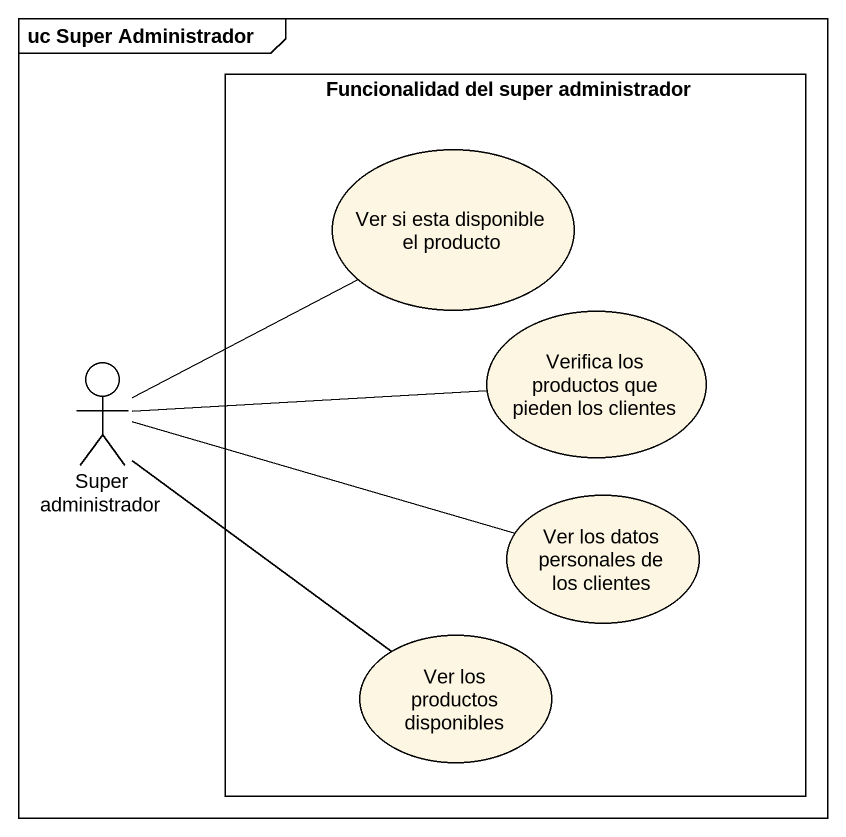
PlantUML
@startuml
mainframe uc Super Administrador
rectangle "Funcionalidad del super administrador" as Funcionalidad_del_super {
  usecase "Ver si esta disponible el producto" as Ver_si_esta_disponible_el
  usecase "Verifica los productos que pieden los clientes" as Verifica_los_productos_que
  usecase "Ver los datos personales de los clientes" as Ver_los_datos_personales_de
  usecase "Ver los productos disponibles" as Ver_los_productos
}
actor "Super administrador" as Super_administrador
Super_administrador -up- Ver_si_esta_disponible_el
Super_administrador -right- Verifica_los_productos_que
Super_administrador -right- Ver_los_datos_personales_de
Super_administrador -- Ver_los_productos
@enduml
